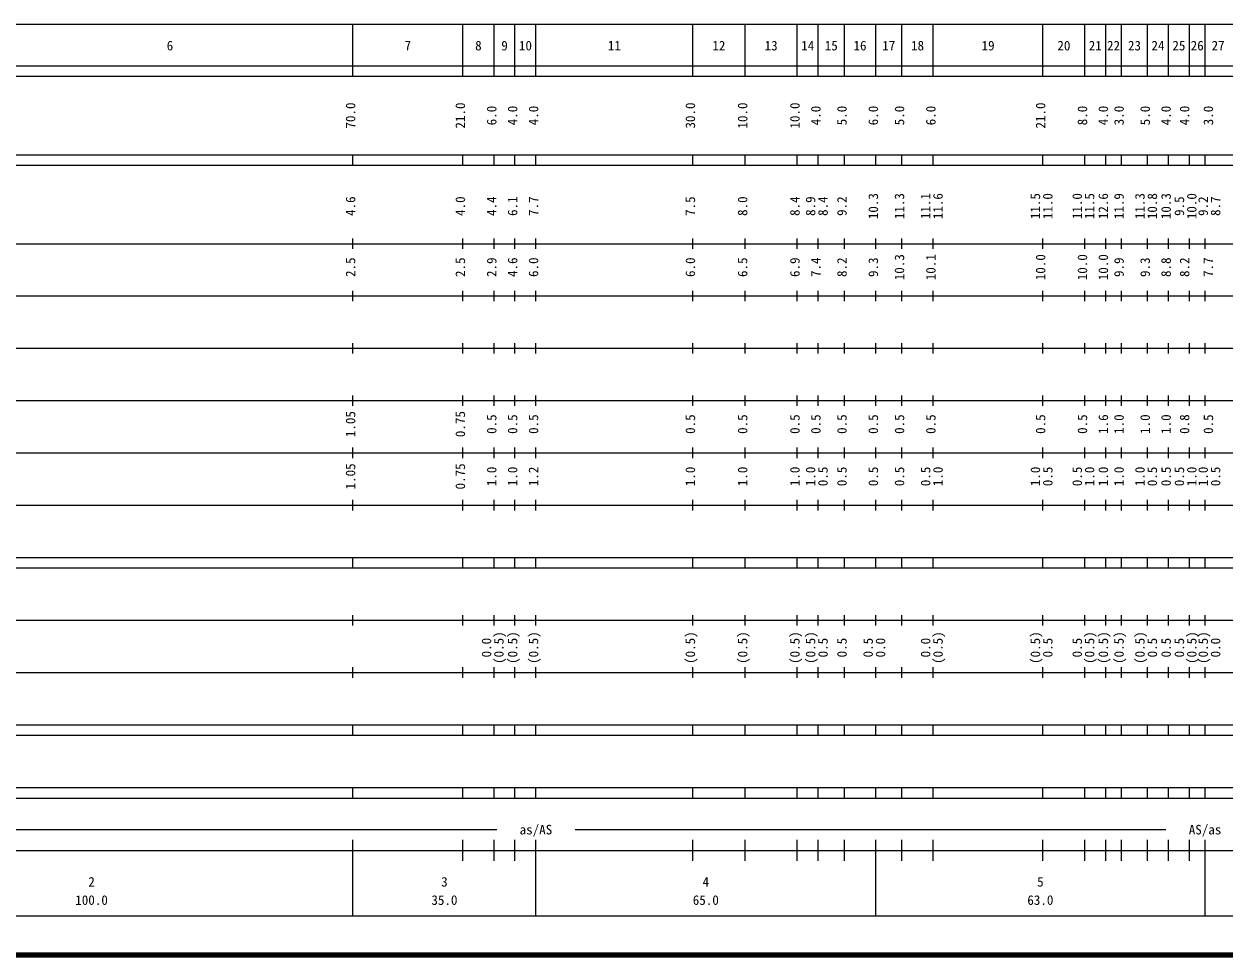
# Model space of a CAD drawing. Units: millimetres on the paper, enlarged 1000 times. Extents: x 40000 to 680000, y 20000 to 380000.
# Drawn here: x 205076 to 434627, y 20000 to 198000 of the extents above; entities that cross this region are included whole.
import ezdxf
from ezdxf.enums import TextEntityAlignment as Align

# ---------------------------------------------------------------- set-up
doc = ezdxf.new("R2010")
doc.units = ezdxf.units.MM
doc.header["$LTSCALE"] = 1000
doc.layers.add('M-TTL', color=2, linetype='Continuous', lineweight=140)
doc.layers.add('M-TTL-BAND', color=7, linetype='Continuous', lineweight=25)
doc.styles.add('ＭＳ ゴシック', font='')
doc.styles.get('ＭＳ ゴシック').set_extended_font_data('MS Gothic')

msp = doc.modelspace()

# ---------------------------------------------------------------- linework, layer by layer
at = {"layer": 'M-TTL'}
msp.add_line((40000, 20000), (680000, 20000), dxfattribs=at)
at = {"layer": 'M-TTL-BAND'}
for p, q in [((68000, 198000), (579000, 198000)), ((268000, 188000), (268000, 198000)), ((289000, 188000), (289000, 198000)), ((295000, 188000), (295000, 198000)), ((299000, 188000), (299000, 198000)), ((303000, 188000), (303000, 198000)), ((333000, 188000), (333000, 198000)), ((343000, 188000), (343000, 198000)), ((353000, 188000), (353000, 198000)), ((357000, 188000), (357000, 198000)), ((362000, 188000), (362000, 198000)), ((368000, 188000), (368000, 198000)), ((373000, 188000), (373000, 198000)), ((379000, 188000), (379000, 198000)), ((400000, 188000), (400000, 198000)), ((408000, 188000), (408000, 198000)), ((412000, 188000), (412000, 198000)), ((415000, 188000), (415000, 198000)), ((420000, 188000), (420000, 198000)), ((424000, 188000), (424000, 198000)), ((428000, 188000), (428000, 198000)), ((431000, 188000), (431000, 198000)), ((40000, 190000), (579000, 190000)), ((40000, 188000), (579000, 188000)), ((40000, 173000), (579000, 173000)), ((268000, 171000), (268000, 173000)), ((289000, 171000), (289000, 173000)), ((295000, 171000), (295000, 173000)), ((299000, 171000), (299000, 173000)), ((303000, 171000), (303000, 173000)), ((333000, 171000), (333000, 173000)), ((343000, 171000), (343000, 173000)), ((353000, 171000), (353000, 173000)), ((357000, 171000), (357000, 173000)), ((362000, 171000), (362000, 173000)), ((368000, 171000), (368000, 173000)), ((373000, 171000), (373000, 173000)), ((379000, 171000), (379000, 173000)), ((400000, 171000), (400000, 173000)), ((408000, 171000), (408000, 173000)), ((412000, 171000), (412000, 173000)), ((415000, 171000), (415000, 173000)), ((420000, 171000), (420000, 173000)), ((424000, 171000), (424000, 173000)), ((428000, 171000), (428000, 173000)), ((431000, 171000), (431000, 173000)), ((40000, 171000), (579000, 171000)), ((268000, 155000), (268000, 157000)), ((289000, 155000), (289000, 157000)), ((295000, 155000), (295000, 157000)), ((299000, 155000), (299000, 157000)), ((303000, 155000), (303000, 157000)), ((333000, 155000), (333000, 157000)), ((343000, 155000), (343000, 157000)), ((353000, 155000), (353000, 157000)), ((357000, 155000), (357000, 157000)), ((362000, 155000), (362000, 157000)), ((368000, 155000), (368000, 157000)), ((373000, 155000), (373000, 157000)), ((379000, 155000), (379000, 157000)), ((400000, 155000), (400000, 157000)), ((408000, 155000), (408000, 157000)), ((412000, 155000), (412000, 157000)), ((415000, 155000), (415000, 157000)), ((420000, 155000), (420000, 157000)), ((424000, 155000), (424000, 157000)), ((428000, 155000), (428000, 157000)), ((431000, 155000), (431000, 157000)), ((40000, 156000), (579000, 156000)), ((268000, 145000), (268000, 147000)), ((289000, 145000), (289000, 147000)), ((295000, 145000), (295000, 147000)), ((299000, 145000), (299000, 147000)), ((303000, 145000), (303000, 147000)), ((333000, 145000), (333000, 147000)), ((343000, 145000), (343000, 147000)), ((353000, 145000), (353000, 147000)), ((357000, 145000), (357000, 147000)), ((362000, 145000), (362000, 147000)), ((368000, 145000), (368000, 147000)), ((373000, 145000), (373000, 147000)), ((379000, 145000), (379000, 147000)), ((400000, 145000), (400000, 147000)), ((408000, 145000), (408000, 147000)), ((412000, 145000), (412000, 147000)), ((415000, 145000), (415000, 147000)), ((420000, 145000), (420000, 147000)), ((424000, 145000), (424000, 147000)), ((428000, 145000), (428000, 147000)), ((431000, 145000), (431000, 147000)), ((46000, 146000), (579000, 146000)), ((52000, 136000), (579000, 136000)), ((268000, 135000), (268000, 137000)), ((289000, 135000), (289000, 137000)), ((295000, 135000), (295000, 137000)), ((299000, 135000), (299000, 137000)), ((303000, 135000), (303000, 137000)), ((333000, 135000), (333000, 137000)), ((343000, 135000), (343000, 137000)), ((353000, 135000), (353000, 137000)), ((357000, 135000), (357000, 137000)), ((362000, 135000), (362000, 137000)), ((368000, 135000), (368000, 137000)), ((373000, 135000), (373000, 137000)), ((379000, 135000), (379000, 137000)), ((400000, 135000), (400000, 137000)), ((408000, 135000), (408000, 137000)), ((412000, 135000), (412000, 137000)), ((415000, 135000), (415000, 137000)), ((420000, 135000), (420000, 137000)), ((424000, 135000), (424000, 137000)), ((428000, 135000), (428000, 137000)), ((431000, 135000), (431000, 137000)), ((268000, 125000), (268000, 127000)), ((289000, 125000), (289000, 127000)), ((295000, 125000), (295000, 127000)), ((299000, 125000), (299000, 127000)), ((303000, 125000), (303000, 127000)), ((333000, 125000), (333000, 127000)), ((343000, 125000), (343000, 127000)), ((353000, 125000), (353000, 127000)), ((357000, 125000), (357000, 127000)), ((362000, 125000), (362000, 127000)), ((368000, 125000), (368000, 127000)), ((373000, 125000), (373000, 127000)), ((379000, 125000), (379000, 127000)), ((400000, 125000), (400000, 127000)), ((408000, 125000), (408000, 127000)), ((412000, 125000), (412000, 127000)), ((415000, 125000), (415000, 127000)), ((420000, 125000), (420000, 127000)), ((424000, 125000), (424000, 127000)), ((428000, 125000), (428000, 127000)), ((431000, 125000), (431000, 127000)), ((46000, 126000), (579000, 126000)), ((52000, 116000), (579000, 116000)), ((268000, 115000), (268000, 117000)), ((289000, 115000), (289000, 117000)), ((295000, 115000), (295000, 117000)), ((299000, 115000), (299000, 117000)), ((303000, 115000), (303000, 117000)), ((333000, 115000), (333000, 117000)), ((343000, 115000), (343000, 117000)), ((353000, 115000), (353000, 117000)), ((357000, 115000), (357000, 117000)), ((362000, 115000), (362000, 117000)), ((368000, 115000), (368000, 117000)), ((373000, 115000), (373000, 117000)), ((379000, 115000), (379000, 117000)), ((400000, 115000), (400000, 117000)), ((408000, 115000), (408000, 117000)), ((412000, 115000), (412000, 117000)), ((415000, 115000), (415000, 117000)), ((420000, 115000), (420000, 117000)), ((424000, 115000), (424000, 117000)), ((428000, 115000), (428000, 117000)), ((431000, 115000), (431000, 117000)), ((46000, 106000), (579000, 106000)), ((268000, 105000), (268000, 107000)), ((289000, 105000), (289000, 107000)), ((295000, 105000), (295000, 107000)), ((299000, 105000), (299000, 107000)), ((303000, 105000), (303000, 107000)), ((333000, 105000), (333000, 107000)), ((343000, 105000), (343000, 107000)), ((353000, 105000), (353000, 107000)), ((357000, 105000), (357000, 107000)), ((362000, 105000), (362000, 107000)), ((368000, 105000), (368000, 107000)), ((373000, 105000), (373000, 107000)), ((379000, 105000), (379000, 107000)), ((400000, 105000), (400000, 107000)), ((408000, 105000), (408000, 107000)), ((412000, 105000), (412000, 107000)), ((415000, 105000), (415000, 107000)), ((420000, 105000), (420000, 107000)), ((424000, 105000), (424000, 107000)), ((428000, 105000), (428000, 107000)), ((431000, 105000), (431000, 107000)), ((40000, 96000), (579000, 96000)), ((268000, 94000), (268000, 96000)), ((289000, 94000), (289000, 96000)), ((295000, 94000), (295000, 96000)), ((299000, 94000), (299000, 96000)), ((303000, 94000), (303000, 96000)), ((333000, 94000), (333000, 96000)), ((343000, 94000), (343000, 96000)), ((353000, 94000), (353000, 96000)), ((357000, 94000), (357000, 96000)), ((362000, 94000), (362000, 96000)), ((368000, 94000), (368000, 96000)), ((373000, 94000), (373000, 96000)), ((379000, 94000), (379000, 96000)), ((400000, 94000), (400000, 96000)), ((408000, 94000), (408000, 96000)), ((412000, 94000), (412000, 96000)), ((415000, 94000), (415000, 96000)), ((420000, 94000), (420000, 96000)), ((424000, 94000), (424000, 96000)), ((428000, 94000), (428000, 96000)), ((431000, 94000), (431000, 96000)), ((40000, 94000), (579000, 94000)), ((268000, 83000), (268000, 85000)), ((289000, 83000), (289000, 85000)), ((295000, 83000), (295000, 85000)), ((299000, 83000), (299000, 85000)), ((303000, 83000), (303000, 85000)), ((333000, 83000), (333000, 85000)), ((343000, 83000), (343000, 85000)), ((353000, 83000), (353000, 85000)), ((357000, 83000), (357000, 85000)), ((362000, 83000), (362000, 85000)), ((368000, 83000), (368000, 85000)), ((373000, 83000), (373000, 85000)), ((379000, 83000), (379000, 85000)), ((400000, 83000), (400000, 85000)), ((408000, 83000), (408000, 85000)), ((412000, 83000), (412000, 85000)), ((415000, 83000), (415000, 85000)), ((420000, 83000), (420000, 85000)), ((424000, 83000), (424000, 85000)), ((428000, 83000), (428000, 85000)), ((431000, 83000), (431000, 85000)), ((49000, 84000), (579000, 84000)), ((40000, 74000), (579000, 74000)), ((268000, 73000), (268000, 75000)), ((289000, 73000), (289000, 75000)), ((295000, 73000), (295000, 75000)), ((299000, 73000), (299000, 75000)), ((303000, 73000), (303000, 75000)), ((333000, 73000), (333000, 75000)), ((343000, 73000), (343000, 75000)), ((353000, 73000), (353000, 75000)), ((357000, 73000), (357000, 75000)), ((362000, 73000), (362000, 75000)), ((368000, 73000), (368000, 75000)), ((373000, 73000), (373000, 75000)), ((379000, 73000), (379000, 75000)), ((400000, 73000), (400000, 75000)), ((408000, 73000), (408000, 75000)), ((412000, 73000), (412000, 75000)), ((415000, 73000), (415000, 75000)), ((420000, 73000), (420000, 75000)), ((424000, 73000), (424000, 75000)), ((428000, 73000), (428000, 75000)), ((431000, 73000), (431000, 75000)), ((40000, 64000), (579000, 64000)), ((40000, 62000), (579000, 62000)), ((268000, 62000), (268000, 64000)), ((289000, 62000), (289000, 64000)), ((295000, 62000), (295000, 64000)), ((299000, 62000), (299000, 64000)), ((303000, 62000), (303000, 64000)), ((333000, 62000), (333000, 64000)), ((343000, 62000), (343000, 64000)), ((353000, 62000), (353000, 64000)), ((357000, 62000), (357000, 64000)), ((362000, 62000), (362000, 64000)), ((368000, 62000), (368000, 64000)), ((373000, 62000), (373000, 64000)), ((379000, 62000), (379000, 64000)), ((400000, 62000), (400000, 64000)), ((408000, 62000), (408000, 64000)), ((412000, 62000), (412000, 64000)), ((415000, 62000), (415000, 64000)), ((420000, 62000), (420000, 64000)), ((424000, 62000), (424000, 64000)), ((428000, 62000), (428000, 64000)), ((431000, 62000), (431000, 64000)), ((40000, 52000), (579000, 52000)), ((268000, 50000), (268000, 52000)), ((289000, 50000), (289000, 52000)), ((295000, 50000), (295000, 52000)), ((299000, 50000), (299000, 52000)), ((303000, 50000), (303000, 52000)), ((333000, 50000), (333000, 52000)), ((343000, 50000), (343000, 52000)), ((353000, 50000), (353000, 52000)), ((357000, 50000), (357000, 52000)), ((362000, 50000), (362000, 52000)), ((368000, 50000), (368000, 52000)), ((373000, 50000), (373000, 52000)), ((379000, 50000), (379000, 52000)), ((400000, 50000), (400000, 52000)), ((408000, 50000), (408000, 52000)), ((412000, 50000), (412000, 52000)), ((415000, 50000), (415000, 52000)), ((420000, 50000), (420000, 52000)), ((424000, 50000), (424000, 52000)), ((428000, 50000), (428000, 52000)), ((431000, 50000), (431000, 52000)), ((40000, 50000), (579000, 50000)), ((71000, 44000), (295500, 44000)), ((310500, 44000), (423500, 44000)), ((268000, 27500), (268000, 42000)), ((289000, 38000), (289000, 42000)), ((295000, 38000), (295000, 42000)), ((299000, 38000), (299000, 42000)), ((303000, 27500), (303000, 42000)), ((333000, 38000), (333000, 42000)), ((343000, 38000), (343000, 42000)), ((353000, 38000), (353000, 42000)), ((357000, 38000), (357000, 42000)), ((362000, 38000), (362000, 42000)), ((368000, 27500), (368000, 42000)), ((373000, 38000), (373000, 42000)), ((379000, 38000), (379000, 42000)), ((400000, 38000), (400000, 42000)), ((408000, 38000), (408000, 42000)), ((412000, 38000), (412000, 42000)), ((415000, 38000), (415000, 42000)), ((420000, 38000), (420000, 42000)), ((424000, 38000), (424000, 42000)), ((428000, 38000), (428000, 42000)), ((431000, 27500), (431000, 42000)), ((40000, 40000), (579000, 40000)), ((68000, 27500), (579000, 27500))]:
    msp.add_line(p, q, dxfattribs=at)

# ---------------------------------------------------------------- texts
at = {"layer": 'M-TTL-BAND', "style": 'ＭＳ ゴシック'}
for s, p in [('6', (233000, 192405)), ('7', (278500, 192405)), ('8', (292000, 192405)), ('9', (297000, 192405)), ('10', (301000, 192405)), ('11', (318000, 192405)), ('12', (338000, 192405)), ('13', (348000, 192405)), ('14', (355000, 192405)), ('15', (359500, 192405)), ('16', (365000, 192405)), ('17', (370500, 192405)), ('18', (376000, 192405)), ('19', (389500, 192405)), ('20', (404000, 192405)), ('21', (410000, 192405)), ('22', (413500, 192405)), ('23', (417500, 192405)), ('24', (422000, 192405)), ('25', (426000, 192405)), ('26', (429500, 192405)), ('27', (433500, 192405)), ('as/AS', (303000, 42500)), ('AS/as', (431000, 42500)), ('2', (218000, 32523)), ('3', (285500, 32523)), ('4', (335500, 32523)), ('5', (399500, 32523)), ('100.0', (218000, 29033)), ('35.0', (285500, 29033)), ('65.0', (335500, 29033)), ('63.0', (399500, 29033))]:
    msp.add_text(s, height=1833, dxfattribs=at).set_placement(p, align=Align.BOTTOM_CENTER)
for s, p in [('70.0', (269000, 180500)), ('21.0', (290000, 180500)), ('6.0', (296000, 180500)), ('4.0', (300000, 180500)), ('4.0', (304000, 180500)), ('30.0', (334000, 180500)), ('10.0', (344000, 180500)), ('10.0', (354000, 180500)), ('4.0', (358000, 180500)), ('5.0', (363000, 180500)), ('6.0', (369000, 180500)), ('5.0', (374000, 180500)), ('6.0', (380000, 180500)), ('21.0', (401000, 180500)), ('8.0', (409000, 180500)), ('4.0', (413000, 180500)), ('3.0', (416000, 180500)), ('5.0', (421000, 180500)), ('4.0', (425000, 180500)), ('4.0', (428545, 180500)), ('3.0', (433095, 180500)), ('10.3', (369000, 163174)), ('11.3', (374000, 163174)), ('11.1', (379000, 163174)), ('11.6', (381370, 163174)), ('11.5', (400000, 163174)), ('11.0', (402370, 163174)), ('11.0', (408000, 163174)), ('11.5', (410370, 163174)), ('12.6', (413000, 163174)), ('11.9', (416000, 163174)), ('11.3', (420000, 163174)), ('10.8', (422370, 163174)), ('10.3', (425000, 163174)), ('10.0', (429915, 163174)), ('4.6', (269000, 163174)), ('4.0', (290000, 163174)), ('4.4', (296000, 163174)), ('6.1', (300000, 163174)), ('7.7', (304000, 163174)), ('7.5', (334000, 163174)), ('8.0', (344000, 163174)), ('8.4', (354000, 163174)), ('8.9', (357000, 163174)), ('8.4', (359370, 163174)), ('9.2', (363000, 163174)), ('9.5', (427545, 163174)), ('9.2', (432095, 163174)), ('8.7', (434465, 163174)), ('10.3', (374000, 151500)), ('10.1', (380000, 151500)), ('10.0', (401000, 151500)), ('10.0', (409000, 151500)), ('10.0', (413000, 151500)), ('2.5', (269000, 151500)), ('2.5', (290000, 151500)), ('2.9', (296000, 151500)), ('4.6', (300000, 151500)), ('6.0', (304000, 151500)), ('6.0', (334000, 151500)), ('6.5', (344000, 151500)), ('6.9', (354000, 151500)), ('7.4', (358000, 151500)), ('8.2', (363000, 151500)), ('9.3', (369000, 151500)), ('9.9', (416000, 151500)), ('9.3', (421000, 151500)), ('8.8', (425000, 151500)), ('8.2', (428545, 151500)), ('7.7', (433095, 151500)), ('1.05', (269000, 121500)), ('0.75', (290000, 121500)), ('0.5', (296000, 121500)), ('0.5', (300000, 121500)), ('0.5', (304000, 121500)), ('0.5', (334000, 121500)), ('0.5', (344000, 121500)), ('0.5', (354000, 121500)), ('0.5', (358000, 121500)), ('0.5', (363000, 121500)), ('0.5', (369000, 121500)), ('0.5', (374000, 121500)), ('0.5', (380000, 121500)), ('0.5', (401000, 121500)), ('0.5', (409000, 121500)), ('1.6', (413000, 121500)), ('1.0', (416000, 121500)), ('1.0', (421000, 121500)), ('1.0', (425000, 121500)), ('0.8', (428545, 121500)), ('0.5', (433095, 121500)), ('1.05', (269000, 111500)), ('0.75', (290000, 111500)), ('1.0', (296000, 111500)), ('1.0', (300000, 111500)), ('1.2', (304000, 111500)), ('1.0', (334000, 111500)), ('1.0', (344000, 111500)), ('1.0', (354000, 111500)), ('1.0', (357000, 111500)), ('0.5', (359370, 111500)), ('0.5', (363000, 111500)), ('0.5', (369000, 111500)), ('0.5', (374000, 111500)), ('0.5', (379000, 111500)), ('1.0', (381370, 111500)), ('1.0', (400000, 111500)), ('0.5', (402370, 111500)), ('0.5', (408000, 111500)), ('1.0', (410370, 111500)), ('1.0', (413000, 111500)), ('1.0', (416000, 111500)), ('1.0', (420000, 111500)), ('0.5', (422370, 111500)), ('0.5', (425000, 111500)), ('0.5', (427545, 111500)), ('1.0', (429915, 111500)), ('1.0', (432095, 111500)), ('0.5', (434465, 111500)), ('0.0', (295000, 78764)), ('(0.5)', (297370, 78764)), ('(0.5)', (300000, 78764)), ('(0.5)', (304000, 78764)), ('(0.5)', (334000, 78764)), ('(0.5)', (344000, 78764)), ('(0.5)', (354000, 78764)), ('(0.5)', (357000, 78764)), ('0.5', (359370, 78764)), ('0.5', (363000, 78764)), ('0.5', (368000, 78764)), ('0.0', (370370, 78764)), ('0.0', (379000, 78764)), ('(0.5)', (381370, 78764)), ('(0.5)', (400000, 78764)), ('0.5', (402370, 78764)), ('0.5', (408000, 78764)), ('(0.5)', (410370, 78764)), ('(0.5)', (413000, 78764)), ('(0.5)', (416000, 78764)), ('(0.5)', (420000, 78764)), ('0.5', (422370, 78764)), ('0.5', (425000, 78764)), ('0.5', (427545, 78764)), ('(0.5)', (429915, 78764)), ('(0.5)', (432095, 78764)), ('0.0', (434465, 78764))]:
    msp.add_text(s, height=1833, rotation=90, dxfattribs=at).set_placement(p, align=Align.BOTTOM_CENTER)

doc.saveas('drawing.dxf')
